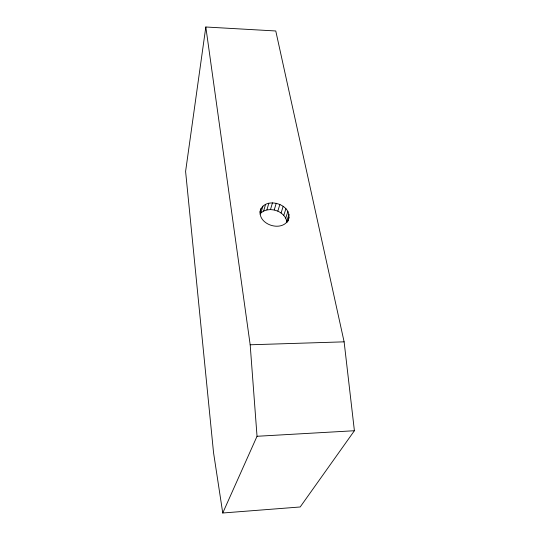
<?xml version="1.0" encoding="UTF-8"?>
<svg xmlns="http://www.w3.org/2000/svg" width="540" height="540" viewBox="0 0 540 540"><rect width="100%" height="100%" fill="white"/><g stroke="black" fill="none" stroke-linecap="round" stroke-linejoin="round"><path stroke-width="0.81" d="M205.821 27L185.598 171.436L213.543 452.648L222.75 513L300.186 506.979L354.402 430.731L344.122 341.84L275.771 30.976L205.821 27L250.175 344.783L257.033 436.28L222.75 513M259.949 212.247C262.973 194.94 294.442 204.147 288.158 220.334C280.604 233.125 255.069 223.202 260.989 208.514M260.057 214.043L260.996 212.855L262.885 206.138M260.996 212.855L263.642 211.052L265.559 204.329M263.642 211.052L266.875 209.939L268.826 203.209M266.875 209.939L270.479 209.574L272.464 202.851M270.479 209.574L274.212 209.986L276.237 203.269M286.814 222.622C286.767 217.337 282.339 213.219 277.823 211.14L279.896 204.444M281.09 212.969L283.196 206.287M283.777 215.352L285.923 208.683M285.714 218.126L287.888 211.478M286.767 221.117L288.961 214.488M287.591 221.92L289.055 217.505M257.033 436.28L354.402 430.731M250.175 344.783L344.122 341.84M274.212 209.986L277.823 211.14"/></g></svg>
